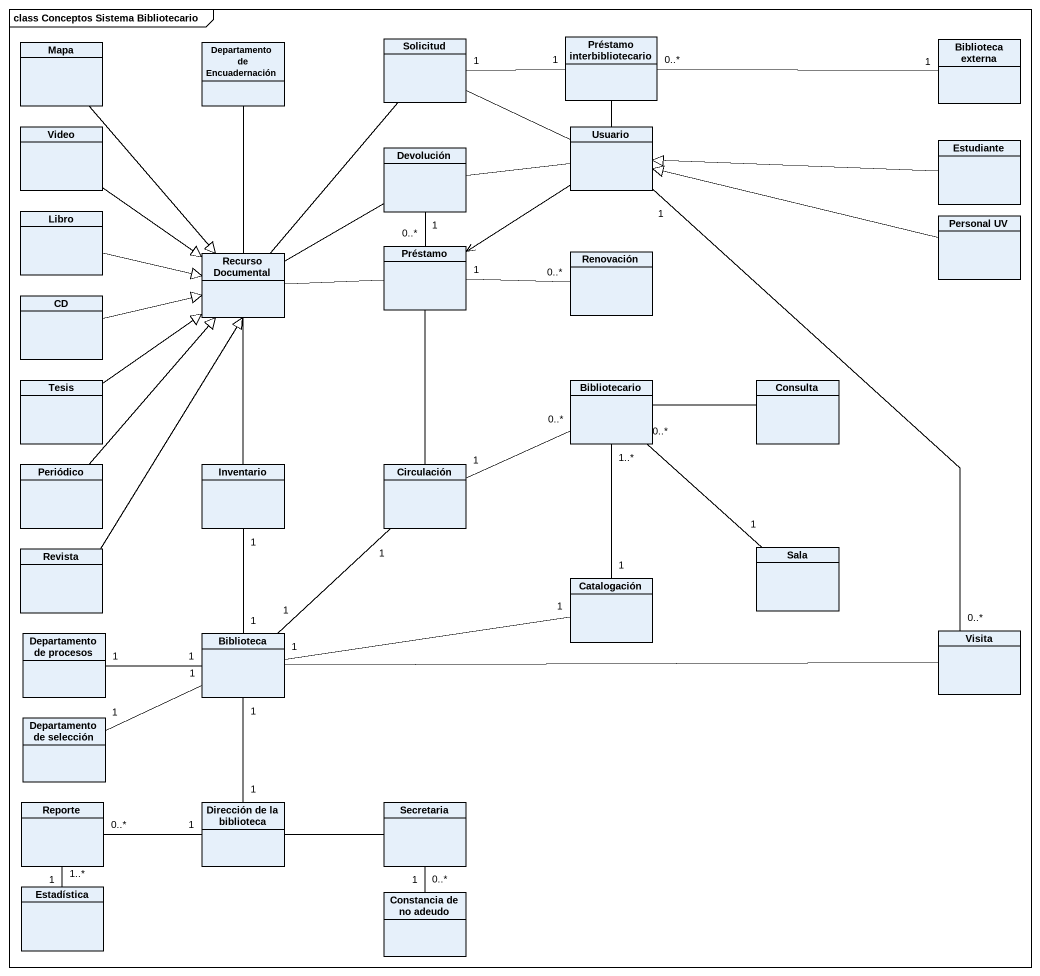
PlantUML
@startuml
mainframe class Conceptos Sistema Bibliotecario
hide circle
hide empty members
class Mapa
class "Departamento de Encuadernación" as Departamento_de
class Solicitud
class "Préstamo interbibliotecario" as Préstamo_interbibliotecario
class "Biblioteca externa" as Biblioteca_externa
class Video
class Devolución
class Usuario
class Estudiante
class Libro
class "Personal UV" as Personal_UV
class "Recurso Documental" as Recurso_Documental
class Préstamo
class Renovación
class CD
class Tesis
class Bibliotecario
class Consulta
class Periódico
class Inventario
class Circulación
class Revista
class Sala
class Catalogación
class "Departamento de procesos" as Departamento_de_procesos
class Biblioteca
class Visita
class "Departamento de selección" as Departamento_de_selección
class Reporte
class "Dirección de la biblioteca" as Dirección_de_la_biblioteca
class Secretaria
class Estadística
class "Constancia de no adeudo" as Constancia_de_no_adeudo
Mapa --|> Recurso_Documental
Departamento_de -- Recurso_Documental
Solicitud "1" -right- "1" Préstamo_interbibliotecario
Solicitud -right- Usuario
Solicitud -- Recurso_Documental
Préstamo_interbibliotecario -- Usuario
Biblioteca_externa "1" -left- "0..*" Préstamo_interbibliotecario
Video --|> Recurso_Documental
Devolución -right- Usuario
Devolución -left- Recurso_Documental
Devolución "1" -- "0..*" Préstamo
Usuario --> Préstamo
Estudiante -left-|> Usuario
Libro -right-|> Recurso_Documental
Personal_UV -left-|> Usuario
Recurso_Documental -right- Préstamo
Renovación "0..*" -left- "1" Préstamo
CD -right-|> Recurso_Documental
Tesis -up-|> Recurso_Documental
Bibliotecario -right- Consulta
Bibliotecario "0..*" -- "1" Sala
Bibliotecario "1..*" -- "1" Catalogación
Periódico -up-|> Recurso_Documental
Inventario -up- Recurso_Documental
Inventario "1" -- "1" Biblioteca
Circulación -up- Préstamo
Circulación "1" -right- "0..*" Bibliotecario
Revista -up-|> Recurso_Documental
Departamento_de_procesos "1" -right- "1" Biblioteca
Biblioteca "1" -up- "1" Circulación
Biblioteca "1" -right- "1" Catalogación
Visita "0..*" -up- "1" Usuario
Visita -left- Biblioteca
Departamento_de_selección "1" -right- "1" Biblioteca
Reporte "0..*" -right- "1" Dirección_de_la_biblioteca
Dirección_de_la_biblioteca "1" -up- "1" Biblioteca
Dirección_de_la_biblioteca -right- Secretaria
Estadística "1..*" -up- "1" Reporte
Constancia_de_no_adeudo "0..*" -up- "1" Secretaria
@enduml
